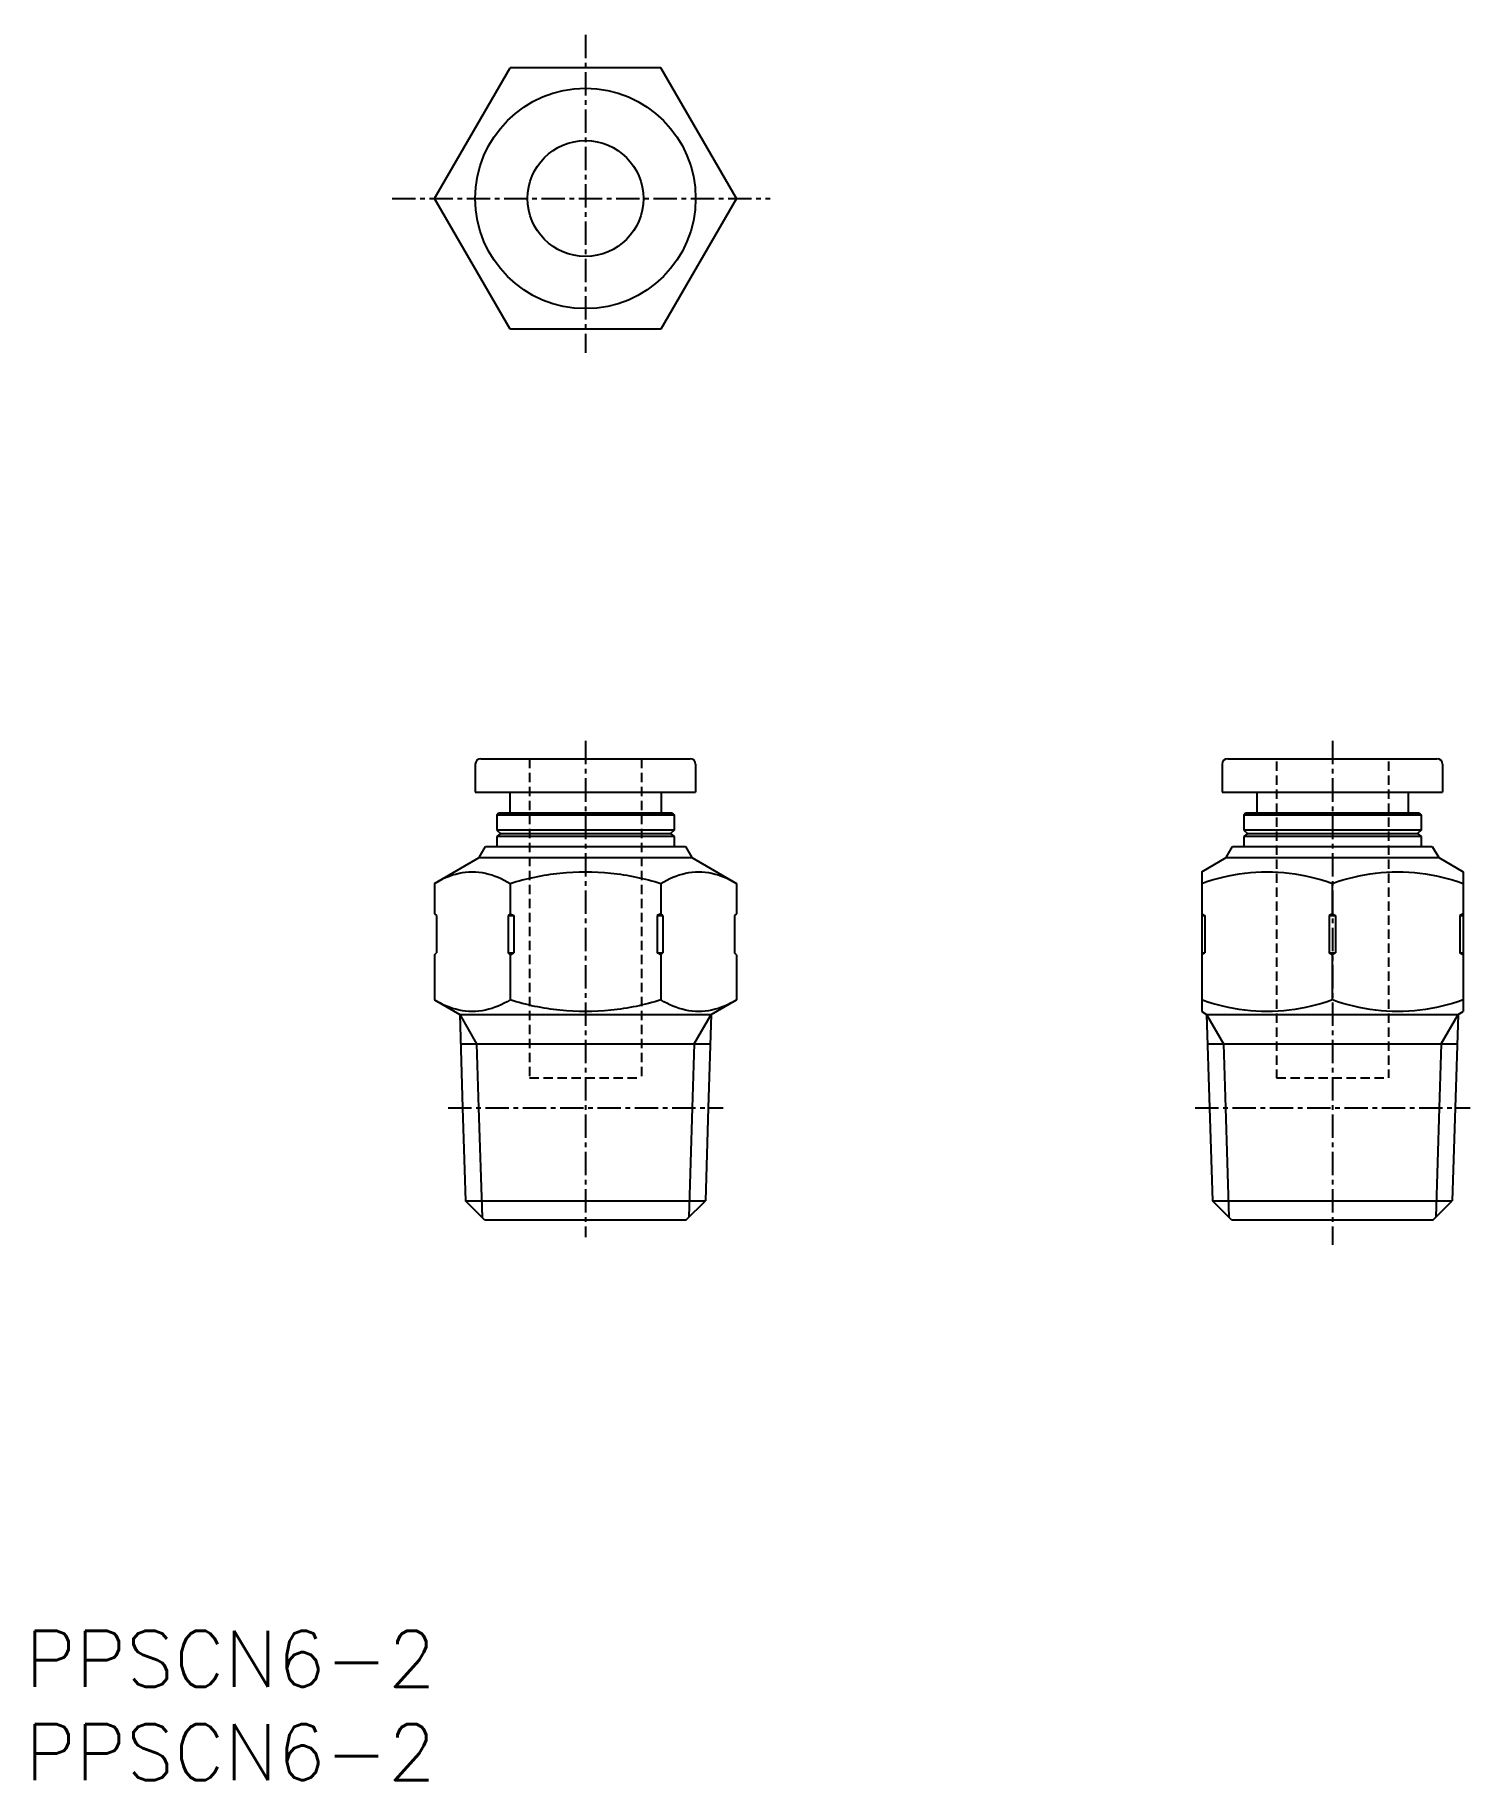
# Model space of a CAD drawing. Extents: x 0.5 to 77.4, y 0 to 93.5.
import ezdxf

# ---------------------------------------------------------------- set-up
doc = ezdxf.new("R2010")
doc.units = 0
doc.linetypes.add('CENTER', pattern=[2, 1.25, -0.25, 0.25, -0.25])
doc.linetypes.add('DASHED', pattern=[0.75, 0.5, -0.25])
doc.layers.get('0').update_dxf_attribs({"linetype": 'CONTINUOUS'})
doc.layers.add('CENTER', color=1, linetype='CENTER')
doc.styles.get("Standard").update_dxf_attribs({"font": 'txt.shx'})

# ---------------------------------------------------------------- blocks, each defined once
blk = doc.blocks.new('*U15')
at = {"color": 7, "linetype": 'CONTINUOUS'}
blk.add_text('PPSCN6-2', height=3, dxfattribs=at).set_placement((0, 0))
blk = doc.blocks.new('*U16')
at = {"color": 7, "linetype": 'CONTINUOUS'}
blk.add_text('PPSCN6-2', height=3, dxfattribs=at).set_placement((0, 5))

msp = doc.modelspace()

# ---------------------------------------------------------------- linework, layer by layer
at = {"color": 7, "linetype": 'CONTINUOUS'}
for p, q in [((21.917, 84.7), (25.959, 91.7)), ((34.041, 91.7), (25.959, 91.7)), ((38.083, 84.7), (34.041, 91.7)), ((25.959, 77.7), (21.917, 84.7)), ((38.083, 84.7), (34.041, 77.7)), ((34.041, 77.7), (25.959, 77.7)), ((24.1, 54.4), (24.1, 52.9)), ((24.4, 54.7), (35.6, 54.7)), ((35.9, 54.4), (35.9, 52.9)), ((64.1, 54.4), (64.1, 52.9)), ((64.4, 54.7), (75.6, 54.7)), ((75.9, 54.4), (75.9, 52.9)), ((24.1, 52.9), (35.9, 52.9)), ((25.95, 52.9), (25.95, 51.8)), ((34.05, 52.9), (34.05, 51.8)), ((64.1, 52.9), (75.9, 52.9)), ((65.95, 52.9), (65.95, 51.8)), ((74.05, 52.9), (74.05, 51.8)), ((25.25, 51.7), (25.35, 51.8)), ((25.25, 51.7), (34.75, 51.7)), ((25.25, 51.7), (25.25, 50.875)), ((25.35, 51.8), (34.65, 51.8)), ((34.65, 51.8), (34.75, 51.7)), ((34.75, 51.7), (34.75, 50.875)), ((65.25, 51.7), (65.35, 51.8)), ((65.25, 51.7), (65.25, 50.875)), ((65.25, 51.7), (74.75, 51.7)), ((65.35, 51.8), (74.65, 51.8)), ((74.65, 51.8), (74.75, 51.7)), ((74.75, 51.7), (74.75, 50.875)), ((34.75, 50.875), (25.25, 50.875)), ((25.25, 50.875), (25.45, 50.7)), ((25.45, 50.7), (25.25, 50.525)), ((34.75, 50.525), (25.25, 50.525)), ((25.25, 50.525), (25.25, 50)), ((25.45, 50.7), (34.55, 50.7)), ((34.75, 50.875), (34.55, 50.7)), ((34.55, 50.7), (34.75, 50.525)), ((34.75, 50.525), (34.75, 50)), ((65.25, 50.875), (65.45, 50.7)), ((74.75, 50.875), (65.25, 50.875)), ((65.45, 50.7), (65.25, 50.525)), ((74.75, 50.525), (65.25, 50.525)), ((65.25, 50.525), (65.25, 50)), ((65.45, 50.7), (74.55, 50.7)), ((74.75, 50.875), (74.55, 50.7)), ((74.55, 50.7), (74.75, 50.525)), ((74.75, 50.525), (74.75, 50)), ((24.304, 49.4), (24.65, 50)), ((24.65, 50), (35.35, 50)), ((35.35, 50), (35.696, 49.4)), ((64.304, 49.4), (64.65, 50)), ((64.65, 50), (75.35, 50)), ((75.35, 50), (75.696, 49.4)), ((21.917, 48.022), (24.304, 49.4)), ((24.304, 49.4), (35.696, 49.4)), ((35.696, 49.4), (38.083, 48.022)), ((63, 48.647), (64.304, 49.4)), ((63, 48.647), (63, 41.153)), ((64.304, 49.4), (75.696, 49.4)), ((75.696, 49.4), (77, 48.647)), ((77, 48.647), (77, 41.153)), ((21.917, 48.022), (21.917, 46.4)), ((25.959, 48.022), (25.959, 46.4)), ((34.041, 48.022), (34.041, 46.4)), ((38.083, 48.022), (38.083, 46.4)), ((70, 46.4), (70, 48.022)), ((21.917, 46.4), (22.017, 46.3)), ((22.017, 46.3), (22.017, 44.3)), ((25.959, 46.4), (25.859, 46.3)), ((25.859, 46.3), (26.159, 46.3)), ((25.859, 46.3), (25.859, 44.3)), ((25.959, 46.4), (26.159, 46.3)), ((26.159, 46.3), (26.159, 44.3)), ((34.041, 46.4), (33.841, 46.3)), ((33.841, 46.3), (33.841, 44.3)), ((33.841, 46.3), (34.141, 46.3)), ((34.141, 46.3), (34.041, 46.4)), ((34.141, 46.3), (34.141, 44.3)), ((38.083, 46.4), (37.983, 46.3)), ((37.983, 46.3), (37.983, 44.3)), ((63, 46.4), (63.173, 46.3)), ((63, 46.3), (63.173, 46.3)), ((63.173, 46.3), (63.173, 44.3)), ((70, 46.4), (69.827, 46.3)), ((69.827, 46.3), (69.827, 44.3)), ((69.827, 46.3), (70.173, 46.3)), ((70, 46.4), (70.173, 46.3)), ((70.173, 46.3), (70.173, 44.3)), ((77, 46.4), (76.827, 46.3)), ((76.827, 46.3), (76.827, 44.3)), ((76.827, 46.3), (77, 46.3)), ((21.917, 44.2), (22.017, 44.3)), ((21.917, 44.2), (21.917, 41.779)), ((25.859, 44.3), (26.159, 44.3)), ((25.959, 44.2), (25.859, 44.3)), ((25.959, 44.2), (26.159, 44.3)), ((25.959, 44.2), (25.959, 41.779)), ((34.041, 44.2), (33.841, 44.3)), ((33.841, 44.3), (34.141, 44.3)), ((34.041, 44.2), (34.141, 44.3)), ((34.041, 44.2), (34.041, 41.779)), ((38.083, 44.2), (37.983, 44.3)), ((38.083, 44.2), (38.083, 41.779)), ((63, 44.3), (63.173, 44.3)), ((63, 44.2), (63.173, 44.3)), ((70, 44.2), (69.827, 44.3)), ((69.827, 44.3), (70.173, 44.3)), ((70, 44.2), (70.173, 44.3)), ((70, 41.779), (70, 44.2)), ((77, 44.2), (76.827, 44.3)), ((76.827, 44.3), (77, 44.3)), ((21.917, 41.779), (23.266, 41)), ((36.734, 41), (38.083, 41.779)), ((63, 41.153), (63.266, 41)), ((76.734, 41), (77, 41.153)), ((23.266, 41), (36.734, 41)), ((23.266, 41), (23.421, 36.01)), ((23.266, 41), (24.171, 39.433)), ((35.829, 39.433), (36.734, 41)), ((36.734, 41), (36.578, 36.01)), ((63.266, 41), (64.171, 39.433)), ((63.266, 41), (63.421, 36.01)), ((63.266, 41), (76.734, 41)), ((75.829, 39.433), (76.734, 41)), ((76.734, 41), (76.578, 36.01)), ((23.315, 39.433), (36.685, 39.433)), ((24.171, 39.433), (24.278, 36.01)), ((35.829, 39.433), (35.722, 36.01)), ((63.315, 39.433), (76.685, 39.433)), ((64.171, 39.433), (64.277, 36.01)), ((75.829, 39.433), (75.722, 36.01)), ((23.421, 36.01), (23.577, 31.023)), ((24.278, 36.01), (24.461, 30.139)), ((35.722, 36.01), (35.539, 30.139)), ((36.578, 36.01), (36.423, 31.023)), ((63.421, 36.01), (63.577, 31.023)), ((64.277, 36.01), (64.461, 30.139)), ((75.722, 36.01), (75.539, 30.139)), ((76.578, 36.01), (76.423, 31.023)), ((24.6, 30), (23.577, 31.023)), ((23.577, 31.023), (36.423, 31.023)), ((35.4, 30), (36.423, 31.023)), ((63.577, 31.023), (76.423, 31.023)), ((64.6, 30), (63.577, 31.023)), ((75.4, 30), (76.423, 31.023)), ((24.6, 30), (35.4, 30)), ((64.6, 30), (75.4, 30))]:
    msp.add_line(p, q, dxfattribs=at)
at = {"color": 3, "linetype": 'DASHED'}
for p, q in [((27, 54.7), (27, 37.6)), ((33, 54.7), (33, 37.6)), ((67, 54.55), (67, 37.6)), ((73, 54.55), (73, 37.6)), ((27, 37.6), (33, 37.6)), ((67, 37.6), (73, 37.6))]:
    msp.add_line(p, q, dxfattribs=at)
at = {"color": 7, "linetype": 'CONTINUOUS'}
for points in [[(21.917, 48.022, -0.083554), (23.23, 48.567, -0.112983), (24.646, 48.567, -0.083553), (25.959, 48.022)], [(25.959, 48.022, -0.048743), (28.634, 48.575, -0.053024), (31.366, 48.575, -0.048748), (34.041, 48.022)], [(34.041, 48.022, -0.083553), (35.354, 48.567, -0.112984), (36.77, 48.567, -0.083553), (38.083, 48.022)], [(63, 48.022, -0.055274), (65.312, 48.574, -0.061736), (67.688, 48.574, -0.055276), (70, 48.022)], [(70, 48.022, -0.055274), (72.312, 48.574, -0.061736), (74.688, 48.574, -0.055276), (77, 48.022)], [(25.959, 41.779, -0.083553), (24.646, 41.233, -0.112984), (23.23, 41.233, -0.083553), (21.917, 41.779)], [(34.041, 41.779, -0.048743), (31.366, 41.226, -0.053024), (28.634, 41.226, -0.048747), (25.959, 41.779)], [(38.083, 41.779, -0.083554), (36.77, 41.233, -0.112984), (35.354, 41.233, -0.083553), (34.041, 41.779)], [(70, 41.779, -0.055274), (67.688, 41.227, -0.061736), (65.312, 41.227, -0.055276), (63, 41.779)], [(77, 41.779, -0.055274), (74.688, 41.227, -0.061736), (72.312, 41.227, -0.055276), (70, 41.779)]]:
    msp.add_lwpolyline(points, format="xyb", dxfattribs=at)
for radius in [5.9, 3.1]:
    msp.add_circle((30, 84.7), radius, dxfattribs=at)
for centre, start, end in [((24.4, 54.4), 90, 180), ((35.6, 54.4), 0, 90), ((64.4, 54.4), 90, 180), ((75.6, 54.4), 0, 90)]:
    msp.add_arc(centre, 0.3, start, end, dxfattribs=at)
msp.add_point((38.083, 84.7), dxfattribs=at)
at = {"layer": 'CENTER', "color": 1, "linetype": 'CENTER'}
for p, q in [((30, 93.461), (30, 76.443)), ((19.644, 84.7), (39.896, 84.7)), ((30, 55.648), (30, 29.082)), ((70, 55.648), (70, 28.658)), ((22.65, 36.01), (37.376, 36.01)), ((62.65, 36.01), (77.376, 36.01))]:
    msp.add_line(p, q, dxfattribs=at)

# ---------------------------------------------------------------- block references
at = {"color": 7, "linetype": 'CONTINUOUS'}
for name in ['*U16', '*U15']:
    msp.add_blockref(name, (0, 0), dxfattribs=at)

doc.saveas('drawing.dxf')
